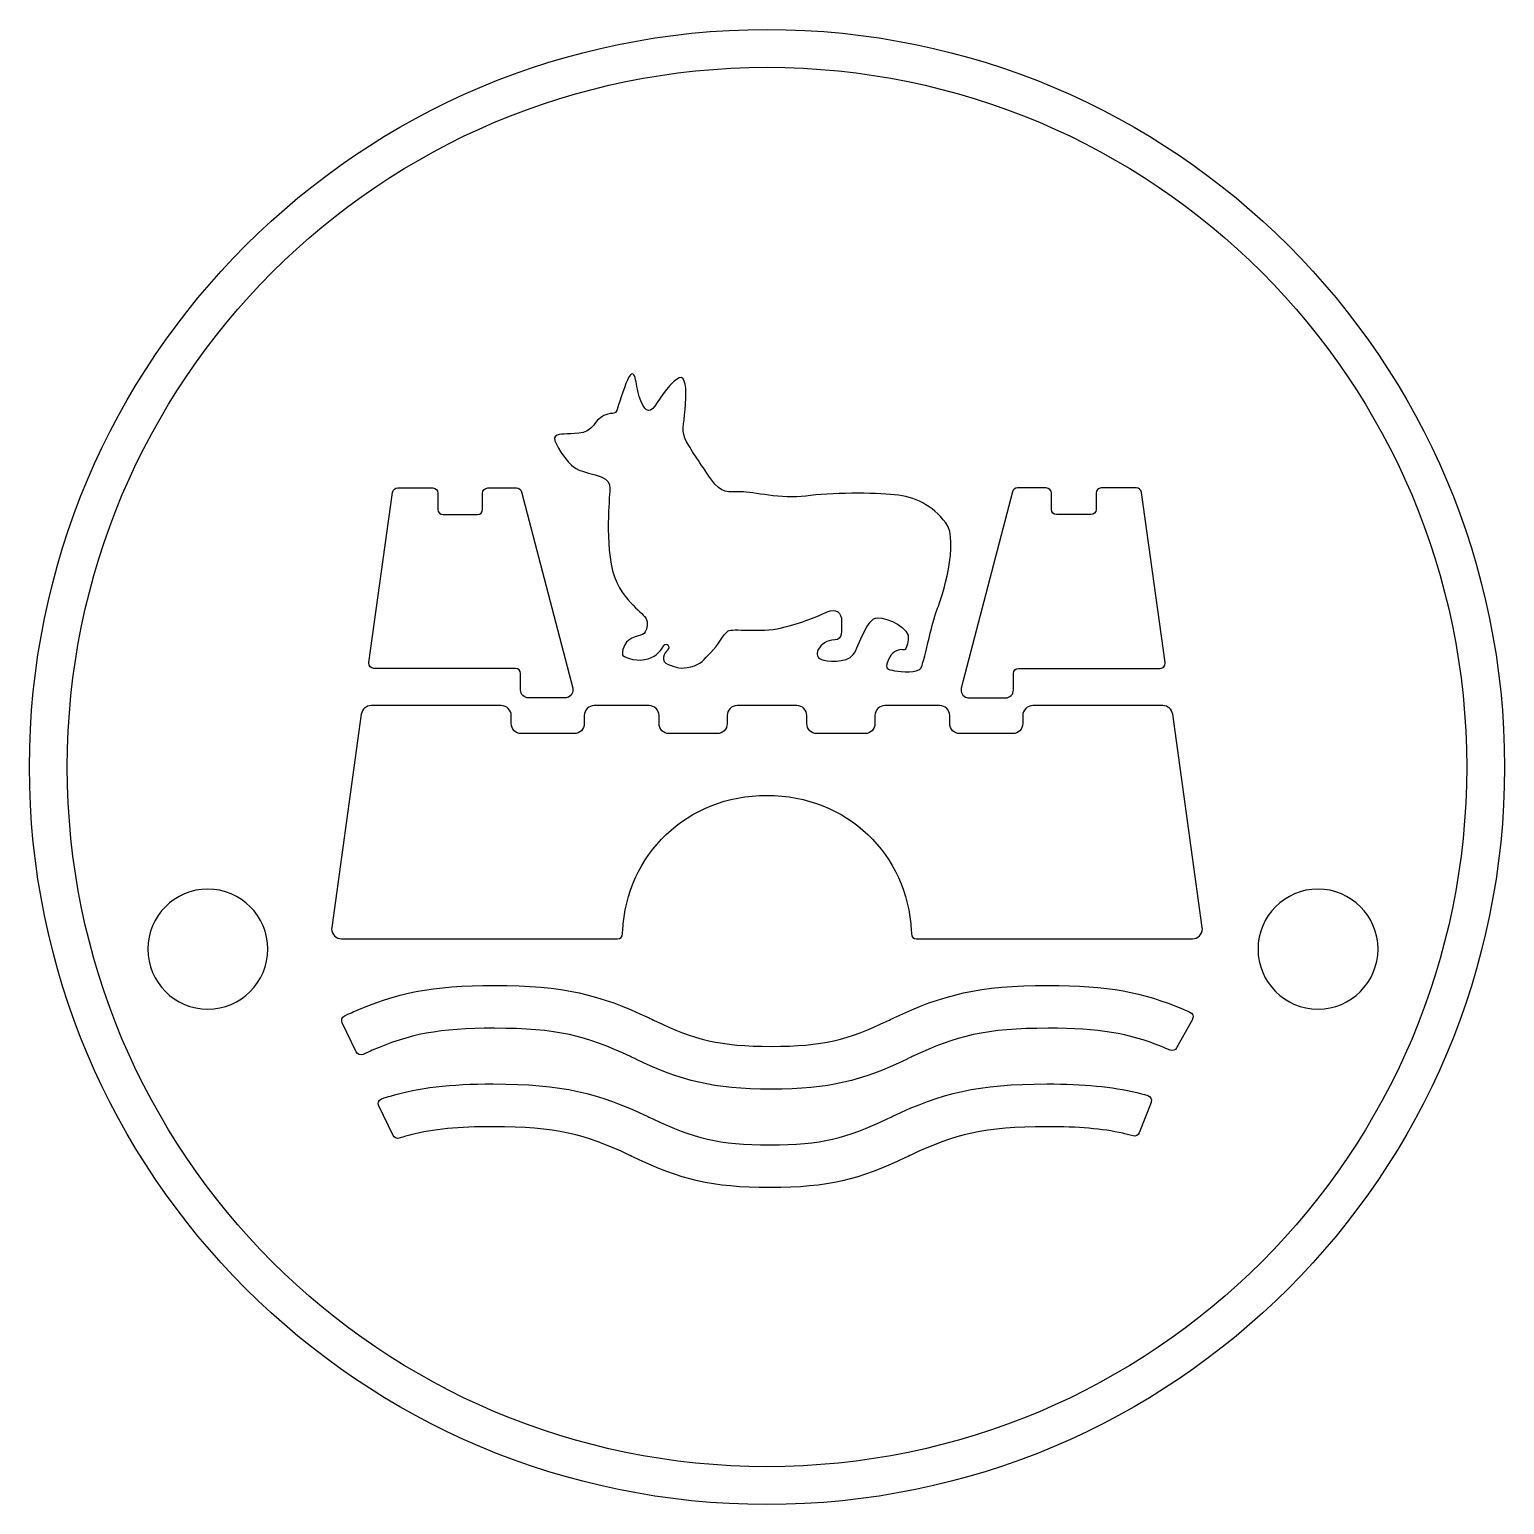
# Model space of a CAD drawing. Header units: millimetres. Extents: x -39 to 39, y -39 to 39.
import ezdxf

# ---------------------------------------------------------------- set-up
doc = ezdxf.new("R2010")
doc.units = ezdxf.units.MM
doc.layers.get('0').update_dxf_attribs({"linetype": 'CONTINUOUS'})

msp = doc.modelspace()

# ---------------------------------------------------------------- linework, layer by layer
for p, q in [((-21.059, 5.527), (-19.797, 14.521)), ((-19.526, 14.757), (-17.676, 14.757)), ((-17.402, 14.483), (-17.402, 13.622)), ((-15.04, 13.622), (-15.04, 14.483)), ((-14.766, 14.757), (-13.24, 14.757)), ((-12.974, 14.552), (-10.274, 4.172)), ((12.974, 14.552), (10.274, 4.172)), ((14.766, 14.757), (13.24, 14.757)), ((15.04, 13.622), (15.04, 14.483)), ((17.402, 14.483), (17.402, 13.622)), ((19.526, 14.757), (17.676, 14.757)), ((21.059, 5.527), (19.797, 14.521)), ((-17.128, 13.348), (-15.314, 13.348)), ((17.128, 13.348), (15.314, 13.348)), ((-13.302, 5.214), (-20.788, 5.214)), ((-13.028, 4.069), (-13.028, 4.94)), ((13.028, 4.069), (13.028, 4.94)), ((13.302, 5.214), (20.788, 5.214)), ((-14.053, 3.247), (-20.932, 3.247)), ((-10.672, 3.658), (-12.617, 3.658)), ((-6.236, 3.247), (-9.135, 3.247)), ((1.581, 3.247), (-1.581, 3.247)), ((9.135, 3.247), (6.236, 3.247)), ((10.672, 3.658), (12.617, 3.658)), ((20.932, 3.247), (14.053, 3.247)), ((-21.453, 2.79), (-23.017, -8.484)), ((-13.526, 2.293), (-13.526, 2.717)), ((-9.662, 2.717), (-9.662, 2.293)), ((-5.709, 2.293), (-5.709, 2.717)), ((-2.108, 2.717), (-2.108, 2.293)), ((2.108, 2.293), (2.108, 2.717)), ((5.709, 2.717), (5.709, 2.293)), ((9.662, 2.293), (9.662, 2.717)), ((13.526, 2.717), (13.526, 2.293)), ((23.017, -8.484), (21.453, 2.79)), ((-10.189, 1.764), (-12.999, 1.764)), ((-2.635, 1.764), (-5.182, 1.764)), ((5.182, 1.764), (2.635, 1.764)), ((12.999, 1.764), (10.189, 1.764)), ((-22.495, -9.086), (-7.91, -9.086)), ((7.91, -9.086), (22.495, -9.086)), ((-21.72, -15.071), (-22.464, -13.523)), ((22.495, -13.345), (21.663, -14.855)), ((-19.775, -19.484), (-20.531, -17.924)), ((20.312, -17.737), (19.683, -19.342))]:
    msp.add_line(p, q)
for radius in [39, 37]:
    msp.add_circle((0, 0), radius)
at = {"extrusion": (0, 0, -1)}
for centre in [(29.57, -9.63), (-29.138, -9.63)]:
    msp.add_circle(centre, 3.173, dxfattribs=at)
msp.add_arc((-5.337, 6.318), 0.16, -43.61297, 136.38703)
for points in [[(-7.32, 20.589), (-7.457, 20.347), (-7.816, 19.294), (-7.89, 19.02)], [(-6.972, 20.589), (-7.057, 20.873), (-7.183, 20.831), (-7.32, 20.589)], [(-6.666, 19.357), (-6.93, 20.042), (-6.888, 20.305), (-6.972, 20.589)], [(-4.525, 20.589), (-4.789, 20.673), (-5.453, 19.842), (-5.801, 19.273)], [(-4.325, 18.905), (-4.251, 19.736), (-4.261, 20.505), (-4.525, 20.589)], [(-7.89, 19.02), (-7.964, 18.747), (-8.059, 18.694), (-8.175, 18.694)], [(-5.801, 19.273), (-6.149, 18.704), (-6.403, 18.673), (-6.666, 19.357)], [(-4.251, 17.199), (-4.557, 17.736), (-4.398, 18.073), (-4.325, 18.905)], [(-8.96, 18.335), (-9.135, 18.16), (-9.311, 17.723), (-9.947, 17.652)], [(-8.175, 18.694), (-8.521, 18.694), (-8.784, 18.51), (-8.96, 18.335)], [(-11.192, 17.494), (-11.413, 17.336), (-10.759, 16.42), (-10.517, 16.146)], [(-9.947, 17.652), (-10.583, 17.581), (-10.97, 17.652), (-11.192, 17.494)], [(-2.964, 15.23), (-3.544, 16.062), (-3.945, 16.662), (-4.251, 17.199)], [(-10.517, 16.146), (-10.274, 15.872), (-10.116, 15.693), (-9.092, 15.451)], [(-9.092, 15.451), (-8.069, 15.209), (-8.344, 14.672), (-8.344, 14.241)], [(-1.382, 14.556), (-2.044, 14.556), (-2.384, 14.398), (-2.964, 15.23)], [(-19.797, 14.521), (-19.778, 14.657), (-19.663, 14.757), (-19.526, 14.757)], [(-17.676, 14.757), (-17.525, 14.757), (-17.402, 14.635), (-17.402, 14.483)], [(-15.04, 14.483), (-15.04, 14.635), (-14.917, 14.757), (-14.766, 14.757)], [(-13.24, 14.757), (-13.115, 14.757), (-13.006, 14.673), (-12.974, 14.552)], [(-8.344, 14.241), (-8.344, 13.809), (-8.639, 10.819), (-7.806, 9.482)], [(2.047, 14.325), (0.76, 14.146), (-0.719, 14.556), (-1.382, 14.556)], [(6.751, 14.398), (5.675, 14.514), (3.334, 14.504), (2.047, 14.325)], [(9.461, 12.907), (8.733, 13.855), (7.827, 14.283), (6.751, 14.398)], [(13.24, 14.757), (13.115, 14.757), (13.006, 14.673), (12.974, 14.552)], [(15.04, 14.483), (15.04, 14.635), (14.917, 14.757), (14.766, 14.757)], [(17.676, 14.757), (17.525, 14.757), (17.402, 14.635), (17.402, 14.483)], [(19.797, 14.521), (19.778, 14.657), (19.663, 14.757), (19.526, 14.757)], [(-17.402, 13.622), (-17.402, 13.471), (-17.279, 13.348), (-17.128, 13.348)], [(-15.314, 13.348), (-15.163, 13.348), (-15.04, 13.471), (-15.04, 13.622)], [(15.314, 13.348), (15.163, 13.348), (15.04, 13.471), (15.04, 13.622)], [(17.402, 13.622), (17.402, 13.471), (17.279, 13.348), (17.128, 13.348)], [(9.019, 8.397), (9.23, 8.85), (10.189, 11.96), (9.461, 12.907)], [(-7.806, 9.482), (-6.972, 8.145), (-6.244, 8.103), (-6.339, 7.481)], [(0.76, 7.355), (1.888, 7.618), (2.701, 7.997), (3.175, 8.197)], [(3.175, 8.197), (3.65, 8.397), (3.945, 8.187), (3.945, 7.692)], [(4.557, 5.944), (4.905, 6.429), (5.274, 7.892), (5.834, 7.892)], [(5.834, 7.892), (6.393, 7.892), (7.595, 7.387), (7.469, 6.723)], [(8.175, 5.292), (8.323, 5.681), (8.808, 7.945), (9.019, 8.397)], [(-6.339, 7.481), (-6.434, 6.86), (-6.645, 7.06), (-7.141, 6.818)], [(-2.964, 6.06), (-2.584, 6.429), (-2.289, 7.05), (-2.057, 7.197)], [(-2.057, 7.197), (-1.825, 7.345), (-0.369, 7.092), (0.76, 7.355)], [(3.945, 7.692), (3.945, 7.197), (3.998, 6.723), (3.587, 6.723)], [(-7.141, 6.818), (-7.637, 6.576), (-7.644, 6.06), (-7.647, 5.944)], [(-6.476, 5.681), (-5.928, 5.786), (-5.696, 6.039), (-5.453, 6.429)], [(3.587, 6.723), (3.175, 6.723), (2.848, 6.471), (2.711, 6.207)], [(7.469, 6.723), (7.342, 6.06), (7.279, 6.207), (7.099, 6.207)], [(-21.062, 5.489), (-21.062, 5.501), (-21.061, 5.514), (-21.059, 5.527)], [(-20.788, 5.214), (-20.939, 5.214), (-21.062, 5.337), (-21.062, 5.489)], [(-7.647, 5.944), (-7.651, 5.828), (-7.025, 5.576), (-6.476, 5.681)], [(-5.221, 6.207), (-5.451, 6.06), (-5.654, 5.576), (-5.221, 5.418)], [(-4.029, 5.292), (-3.481, 5.418), (-3.344, 5.692), (-2.964, 6.06)], [(2.711, 6.207), (2.574, 5.944), (2.669, 5.755), (2.88, 5.681)], [(2.88, 5.681), (3.091, 5.607), (4.209, 5.46), (4.557, 5.944)], [(6.424, 5.681), (6.277, 5.292), (6.266, 5.186), (6.614, 5.113)], [(7.099, 6.207), (6.92, 6.207), (6.572, 6.071), (6.424, 5.681)], [(20.788, 5.214), (20.939, 5.214), (21.062, 5.337), (21.062, 5.489)], [(21.062, 5.489), (21.062, 5.501), (21.061, 5.514), (21.059, 5.527)], [(-13.028, 4.94), (-13.028, 5.092), (-13.15, 5.214), (-13.302, 5.214)], [(-5.221, 5.418), (-4.789, 5.26), (-4.578, 5.165), (-4.029, 5.292)], [(6.614, 5.113), (6.904, 5.051), (7.692, 4.946), (8.032, 5.138)], [(8.032, 5.138), (8.1, 5.176), (8.151, 5.226), (8.175, 5.292)], [(13.028, 4.94), (13.028, 5.092), (13.15, 5.214), (13.302, 5.214)], [(-12.617, 3.658), (-12.844, 3.658), (-13.028, 3.842), (-13.028, 4.069)], [(-10.274, 4.172), (-10.217, 3.952), (-10.349, 3.728), (-10.569, 3.671)], [(10.274, 4.172), (10.217, 3.952), (10.349, 3.728), (10.569, 3.671)], [(12.617, 3.658), (12.844, 3.658), (13.028, 3.842), (13.028, 4.069)], [(-20.932, 3.247), (-21.194, 3.247), (-21.417, 3.052), (-21.453, 2.79)], [(-13.526, 2.717), (-13.526, 3.01), (-13.762, 3.247), (-14.053, 3.247)], [(-10.569, 3.671), (-10.602, 3.662), (-10.637, 3.658), (-10.672, 3.658)], [(-9.135, 3.247), (-9.426, 3.247), (-9.662, 3.01), (-9.662, 2.717)], [(-5.709, 2.717), (-5.709, 3.01), (-5.945, 3.247), (-6.236, 3.247)], [(-1.581, 3.247), (-1.872, 3.247), (-2.108, 3.01), (-2.108, 2.717)], [(2.108, 2.717), (2.108, 3.01), (1.872, 3.247), (1.581, 3.247)], [(6.236, 3.247), (5.945, 3.247), (5.709, 3.01), (5.709, 2.717)], [(9.662, 2.717), (9.662, 3.01), (9.426, 3.247), (9.135, 3.247)], [(10.569, 3.671), (10.602, 3.662), (10.637, 3.658), (10.672, 3.658)], [(14.053, 3.247), (13.762, 3.247), (13.526, 3.01), (13.526, 2.717)], [(21.453, 2.79), (21.417, 3.052), (21.194, 3.247), (20.932, 3.247)], [(-12.999, 1.764), (-13.29, 1.764), (-13.526, 2.001), (-13.526, 2.293)], [(-9.662, 2.293), (-9.662, 2.001), (-9.898, 1.764), (-10.189, 1.764)], [(-5.182, 1.764), (-5.473, 1.764), (-5.709, 2.001), (-5.709, 2.293)], [(-2.108, 2.293), (-2.108, 2.001), (-2.344, 1.764), (-2.635, 1.764)], [(2.635, 1.764), (2.344, 1.764), (2.108, 2.001), (2.108, 2.293)], [(5.709, 2.293), (5.709, 2.001), (5.473, 1.764), (5.182, 1.764)], [(10.189, 1.764), (9.898, 1.764), (9.662, 2.001), (9.662, 2.293)], [(13.526, 2.293), (13.526, 2.001), (13.29, 1.764), (12.999, 1.764)], [(-7.631, -8.663), (-7.422, -4.631), (-4.244, -1.5), (0, -1.5)], [(0, -1.5), (4.246, -1.5), (7.424, -4.633), (7.631, -8.667)], [(-23.017, -8.484), (-23.02, -8.508), (-23.022, -8.533), (-23.022, -8.557)], [(-23.022, -8.557), (-23.022, -8.85), (-22.786, -9.086), (-22.495, -9.086)], [(22.495, -9.086), (22.786, -9.086), (23.022, -8.85), (23.022, -8.557)], [(23.022, -8.557), (23.022, -8.533), (23.02, -8.508), (23.017, -8.484)], [(-7.91, -9.086), (-7.762, -9.086), (-7.64, -8.968), (-7.636, -8.82)], [(-7.636, -8.82), (-7.635, -8.758), (-7.633, -8.706), (-7.631, -8.663)], [(7.631, -8.667), (7.633, -8.708), (7.635, -8.759), (7.636, -8.82)], [(7.636, -8.82), (7.64, -8.968), (7.762, -9.086), (7.91, -9.086)], [(-21.89, -12.955), (-19.607, -11.948), (-17.752, -11.553), (-14.411, -11.553)], [(-14.411, -11.553), (-10.738, -11.553), (-8.861, -12.03), (-6.237, -13.273)], [(6.699, -13.273), (9.322, -12.03), (11.2, -11.553), (14.872, -11.553)], [(14.872, -11.553), (18.044, -11.553), (19.878, -11.909), (22.009, -12.807)], [(-22.464, -13.523), (-22.53, -13.387), (-22.472, -13.223), (-22.336, -13.158)], [(-22.336, -13.158), (-22.335, -13.157), (-22.333, -13.156), (-22.332, -13.156)], [(-22.332, -13.156), (-22.144, -13.069), (-21.997, -13.002), (-21.89, -12.955)], [(22.009, -12.807), (22.097, -12.844), (22.216, -12.896), (22.365, -12.962)], [(22.365, -12.962), (22.504, -13.023), (22.566, -13.185), (22.505, -13.323)], [(-14.411, -13.815), (-17.365, -13.815), (-18.916, -14.129), (-20.876, -14.983)], [(-7.22, -15.314), (-9.553, -14.209), (-11.102, -13.815), (-14.411, -13.815)], [(-6.237, -13.273), (-6.181, -13.3), (-5.99, -13.39), (-5.962, -13.404)], [(-5.962, -13.404), (-3.797, -14.43), (-2.509, -14.772), (0.231, -14.772)], [(0.231, -14.772), (2.97, -14.772), (4.258, -14.43), (6.423, -13.404)], [(6.423, -13.404), (6.451, -13.39), (6.642, -13.3), (6.699, -13.273)], [(14.872, -13.815), (11.564, -13.815), (10.014, -14.209), (7.681, -15.314)], [(20.855, -14.781), (19.109, -14.079), (17.58, -13.815), (14.872, -13.815)], [(22.505, -13.323), (22.502, -13.331), (22.498, -13.338), (22.495, -13.345)], [(21.314, -14.974), (21.118, -14.889), (20.965, -14.825), (20.855, -14.781)], [(-21.358, -15.201), (-21.494, -15.264), (-21.655, -15.206), (-21.72, -15.071)], [(-20.876, -14.983), (-20.991, -15.033), (-21.151, -15.106), (-21.358, -15.201)], [(-6.944, -15.445), (-6.974, -15.431), (-7.164, -15.341), (-7.22, -15.314)], [(0.231, -17.034), (-2.883, -17.034), (-4.494, -16.607), (-6.944, -15.445)], [(7.406, -15.445), (4.956, -16.607), (3.345, -17.034), (0.231, -17.034)], [(7.681, -15.314), (7.626, -15.341), (7.435, -15.431), (7.406, -15.445)], [(21.663, -14.855), (21.595, -14.979), (21.444, -15.03), (21.314, -14.974)], [(-19.918, -17.4), (-18.395, -16.95), (-16.794, -16.76), (-14.481, -16.76)], [(-14.481, -16.76), (-10.809, -16.76), (-8.932, -17.237), (-6.309, -18.48)], [(6.625, -18.48), (9.247, -17.237), (11.125, -16.76), (14.797, -16.76)], [(14.797, -16.76), (16.774, -16.76), (18.23, -16.899), (19.563, -17.22)], [(-20.531, -17.924), (-20.597, -17.788), (-20.54, -17.624), (-20.403, -17.558)], [(-20.403, -17.558), (-20.393, -17.553), (-20.382, -17.548), (-20.37, -17.544)], [(-20.37, -17.544), (-20.182, -17.482), (-20.031, -17.434), (-19.918, -17.4)], [(19.563, -17.22), (19.704, -17.254), (19.894, -17.305), (20.132, -17.373)], [(20.132, -17.373), (20.278, -17.415), (20.362, -17.567), (20.321, -17.712)], [(20.321, -17.712), (20.318, -17.72), (20.315, -17.729), (20.312, -17.737)], [(-6.309, -18.48), (-6.253, -18.507), (-6.062, -18.598), (-6.033, -18.611)], [(-6.033, -18.611), (-3.869, -19.638), (-2.581, -19.98), (0.158, -19.98)], [(0.158, -19.98), (2.897, -19.98), (4.185, -19.638), (6.349, -18.611)], [(6.349, -18.611), (6.377, -18.598), (6.568, -18.507), (6.625, -18.48)], [(-19.448, -19.626), (-19.577, -19.666), (-19.716, -19.606), (-19.775, -19.484)], [(-18.832, -19.449), (-18.981, -19.487), (-19.186, -19.546), (-19.448, -19.626)], [(-14.481, -19.022), (-16.334, -19.022), (-17.636, -19.146), (-18.832, -19.449)], [(-7.291, -20.522), (-9.624, -19.416), (-11.173, -19.022), (-14.481, -19.022)], [(14.797, -19.022), (11.489, -19.022), (9.94, -19.416), (7.607, -20.522)], [(18.824, -19.372), (17.714, -19.125), (16.484, -19.022), (14.797, -19.022)], [(19.357, -19.507), (19.133, -19.446), (18.955, -19.401), (18.824, -19.372)], [(19.683, -19.342), (19.632, -19.472), (19.491, -19.543), (19.357, -19.507)], [(-7.016, -20.652), (-7.045, -20.638), (-7.236, -20.548), (-7.291, -20.522)], [(0.158, -22.242), (-2.956, -22.242), (-4.567, -21.814), (-7.016, -20.652)], [(7.332, -20.652), (4.882, -21.814), (3.271, -22.242), (0.158, -22.242)], [(7.607, -20.522), (7.551, -20.548), (7.361, -20.638), (7.332, -20.652)]]:
    msp.add_open_spline(points, degree=3)

doc.saveas('drawing.dxf')
